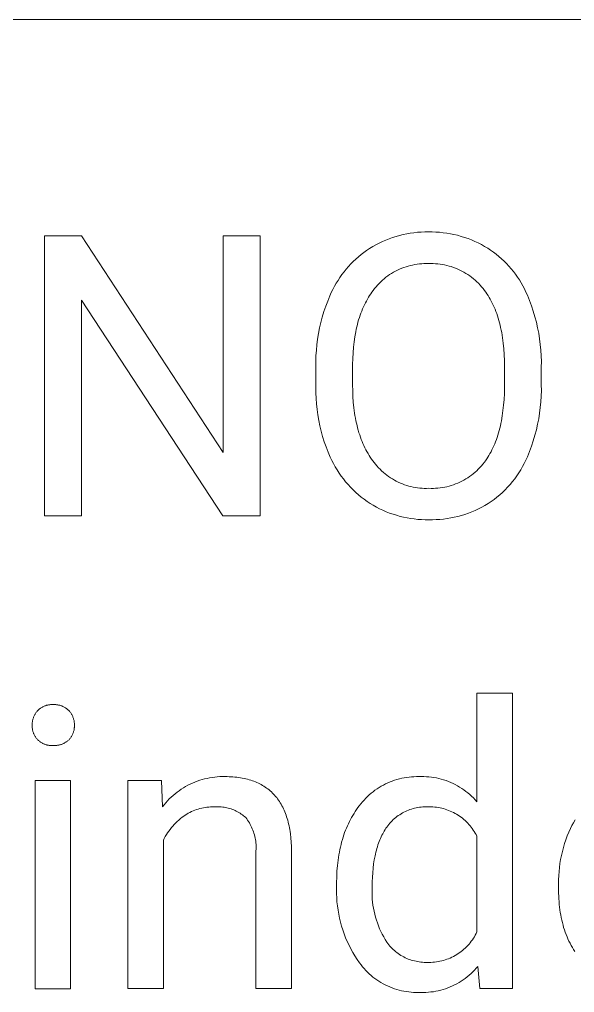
# Model space of a CAD drawing. Header units: millimetres. Extents: x 0 to 4030, y 0 to 2816.
# Drawn here: x 2855.9 to 2931.4, y 317.9 to 450.5 of the extents above; entities that cross this region are included whole.
import ezdxf

# ---------------------------------------------------------------- set-up
doc = ezdxf.new("R2010")
doc.units = ezdxf.units.MM
doc.header["$MEASUREMENT"] = 0
doc.layers.add('Domyślny', color=7, linetype='Continuous', true_color=0x000000)

msp = doc.modelspace()

# ---------------------------------------------------------------- linework, layer by layer
at = {"layer": 'Domyślny', "color": 18, "lineweight": 15, "true_color": 0x000000}
for p, q in [((4026.42, 450.53), (2507.18, 450.53)), ((2859.28, 382.89), (2859.28, 421.06)), ((2859.28, 421.06), (2864.34, 421.06)), ((2864.34, 421.06), (2883.61, 391.52)), ((2883.61, 391.52), (2883.61, 421.06)), ((2883.61, 421.06), (2888.62, 421.06)), ((2888.62, 421.06), (2888.62, 382.89)), ((2905.28, 420.28), (2905.74, 420.48)), ((2905.74, 420.48), (2906.2, 420.66)), ((2906.2, 420.66), (2906.67, 420.83)), ((2906.67, 420.83), (2907.14, 420.98)), ((2907.14, 420.98), (2907.62, 421.11)), ((2907.62, 421.11), (2908.11, 421.23)), ((2908.11, 421.23), (2908.59, 421.33)), ((2908.59, 421.33), (2909.08, 421.41)), ((2909.08, 421.41), (2909.58, 421.48)), ((2909.58, 421.48), (2910.07, 421.53)), ((2910.07, 421.53), (2910.57, 421.56)), ((2910.57, 421.56), (2911.06, 421.58)), ((2911.06, 421.58), (2911.56, 421.58)), ((2911.56, 421.58), (2912.06, 421.58)), ((2912.06, 421.58), (2912.56, 421.56)), ((2912.56, 421.56), (2913.05, 421.53)), ((2913.05, 421.53), (2913.55, 421.48)), ((2913.55, 421.48), (2914.04, 421.41)), ((2914.04, 421.41), (2914.54, 421.33)), ((2914.54, 421.33), (2915.02, 421.23)), ((2915.02, 421.23), (2915.51, 421.12)), ((2915.51, 421.12), (2915.99, 420.98)), ((2915.99, 420.98), (2916.47, 420.84)), ((2916.47, 420.84), (2916.94, 420.67)), ((2916.94, 420.67), (2917.4, 420.49)), ((2917.4, 420.49), (2917.86, 420.3)), ((2902.76, 418.8), (2903.14, 419.07)), ((2903.14, 419.07), (2903.53, 419.34)), ((2903.53, 419.34), (2903.96, 419.6)), ((2903.96, 419.6), (2904.39, 419.84)), ((2904.39, 419.84), (2904.83, 420.07)), ((2904.83, 420.07), (2905.28, 420.28)), ((2917.86, 420.3), (2918.31, 420.09)), ((2918.31, 420.09), (2918.76, 419.86)), ((2918.76, 419.86), (2919.2, 419.62)), ((2919.2, 419.62), (2919.62, 419.37)), ((2919.62, 419.37), (2920.02, 419.1)), ((2920.02, 419.1), (2920.4, 418.83)), ((2901.32, 417.56), (2901.66, 417.89)), ((2901.66, 417.89), (2902.02, 418.2)), ((2902.02, 418.2), (2902.38, 418.5)), ((2902.38, 418.5), (2902.76, 418.8)), ((2920.4, 418.83), (2920.78, 418.54)), ((2920.78, 418.54), (2921.14, 418.24)), ((2921.14, 418.24), (2921.5, 417.93)), ((2921.5, 417.93), (2921.84, 417.61)), ((2900.06, 416.15), (2900.35, 416.52)), ((2900.35, 416.52), (2900.66, 416.87)), ((2900.66, 416.87), (2900.99, 417.22)), ((2900.99, 417.22), (2901.32, 417.56)), ((2907.34, 416.37), (2907.07, 416.23)), ((2907.63, 416.5), (2907.34, 416.37)), ((2907.91, 416.63), (2907.63, 416.5)), ((2908.2, 416.74), (2907.91, 416.63)), ((2908.5, 416.84), (2908.2, 416.74)), ((2908.79, 416.93), (2908.5, 416.84)), ((2909.09, 417.01), (2908.79, 416.93)), ((2909.4, 417.07), (2909.09, 417.01)), ((2909.7, 417.13), (2909.4, 417.07)), ((2910.01, 417.18), (2909.7, 417.13)), ((2910.32, 417.22), (2910.01, 417.18)), ((2910.63, 417.24), (2910.32, 417.22)), ((2910.94, 417.26), (2910.63, 417.24)), ((2911.25, 417.27), (2910.94, 417.26)), ((2911.56, 417.26), (2911.25, 417.27)), ((2911.87, 417.27), (2911.56, 417.26)), ((2912.19, 417.26), (2911.87, 417.27)), ((2912.5, 417.25), (2912.19, 417.26)), ((2912.81, 417.22), (2912.5, 417.25)), ((2913.13, 417.19), (2912.81, 417.22)), ((2913.44, 417.14), (2913.13, 417.19)), ((2913.74, 417.08), (2913.44, 417.14)), ((2914.05, 417.02), (2913.74, 417.08)), ((2914.35, 416.94), (2914.05, 417.02)), ((2914.66, 416.85), (2914.35, 416.94)), ((2914.95, 416.75), (2914.66, 416.85)), ((2915.25, 416.64), (2914.95, 416.75)), ((2915.54, 416.52), (2915.25, 416.64)), ((2915.82, 416.39), (2915.54, 416.52)), ((2916.1, 416.25), (2915.82, 416.39)), ((2921.84, 417.61), (2922.18, 417.27)), ((2922.18, 417.27), (2922.5, 416.93)), ((2922.5, 416.93), (2922.81, 416.57)), ((2922.81, 416.57), (2923.11, 416.2)), ((2899.24, 414.98), (2899.5, 415.38)), ((2899.5, 415.38), (2899.77, 415.77)), ((2899.77, 415.77), (2900.06, 416.15)), ((2905.52, 415.2), (2905.28, 415)), ((2905.76, 415.4), (2905.52, 415.2)), ((2906.01, 415.58), (2905.76, 415.4)), ((2906.27, 415.76), (2906.01, 415.58)), ((2906.53, 415.93), (2906.27, 415.76)), ((2906.79, 416.09), (2906.53, 415.93)), ((2907.07, 416.23), (2906.79, 416.09)), ((2916.38, 416.1), (2916.1, 416.25)), ((2916.65, 415.94), (2916.38, 416.1)), ((2916.91, 415.77), (2916.65, 415.94)), ((2917.17, 415.59), (2916.91, 415.77)), ((2917.43, 415.41), (2917.17, 415.59)), ((2917.67, 415.21), (2917.43, 415.41)), ((2917.91, 415.01), (2917.67, 415.21)), ((2918.14, 414.8), (2917.91, 415.01)), ((2923.11, 416.2), (2923.39, 415.82)), ((2923.39, 415.82), (2923.67, 415.44)), ((2923.67, 415.44), (2923.93, 415.04)), ((2923.93, 415.04), (2924.17, 414.64)), ((2898.33, 413.32), (2898.54, 413.75)), ((2898.54, 413.75), (2898.76, 414.17)), ((2898.76, 414.17), (2898.99, 414.58)), ((2898.99, 414.58), (2899.24, 414.98)), ((2904.22, 413.87), (2904.03, 413.62)), ((2904.42, 414.11), (2904.22, 413.87)), ((2904.62, 414.34), (2904.42, 414.11)), ((2904.83, 414.57), (2904.62, 414.34)), ((2905.05, 414.79), (2904.83, 414.57)), ((2905.28, 415), (2905.05, 414.79)), ((2918.37, 414.58), (2918.14, 414.8)), ((2918.58, 414.35), (2918.37, 414.58)), ((2918.79, 414.11), (2918.58, 414.35)), ((2918.99, 413.87), (2918.79, 414.11)), ((2919.18, 413.62), (2918.99, 413.87)), ((2924.17, 414.64), (2924.41, 414.23)), ((2924.41, 414.23), (2924.62, 413.81)), ((2924.62, 413.81), (2924.83, 413.38)), ((2897.84, 412.17), (2898.14, 412.88)), ((2898.14, 412.88), (2898.33, 413.32)), ((2903.24, 412.43), (2903.1, 412.17)), ((2903.39, 412.68), (2903.24, 412.43)), ((2903.54, 412.92), (2903.39, 412.68)), ((2903.7, 413.16), (2903.54, 412.92)), ((2903.86, 413.39), (2903.7, 413.16)), ((2904.03, 413.62), (2903.86, 413.39)), ((2919.35, 413.39), (2919.18, 413.62)), ((2919.51, 413.16), (2919.35, 413.39)), ((2919.67, 412.92), (2919.51, 413.16)), ((2919.82, 412.67), (2919.67, 412.92)), ((2919.97, 412.42), (2919.82, 412.67)), ((2920.11, 412.16), (2919.97, 412.42)), ((2924.83, 413.38), (2925.02, 412.95)), ((2925.02, 412.95), (2925.31, 412.24)), ((2883.56, 382.89), (2864.34, 412.3)), ((2864.34, 412.3), (2864.34, 382.89)), ((2897.32, 410.73), (2897.57, 411.46)), ((2897.57, 411.46), (2897.84, 412.17)), ((2902.58, 411.09), (2902.47, 410.8)), ((2902.7, 411.37), (2902.58, 411.09)), ((2902.83, 411.64), (2902.7, 411.37)), ((2902.96, 411.91), (2902.83, 411.64)), ((2903.1, 412.17), (2902.96, 411.91)), ((2920.24, 411.89), (2920.11, 412.16)), ((2920.37, 411.62), (2920.24, 411.89)), ((2920.5, 411.34), (2920.37, 411.62)), ((2920.62, 411.05), (2920.5, 411.34)), ((2920.73, 410.76), (2920.62, 411.05)), ((2925.31, 412.24), (2925.58, 411.51)), ((2925.58, 411.51), (2925.82, 410.78)), ((2896.9, 409.25), (2897.1, 409.99)), ((2897.1, 409.99), (2897.32, 410.73)), ((2902.15, 409.92), (2902.05, 409.61)), ((2902.25, 410.22), (2902.15, 409.92)), ((2902.35, 410.51), (2902.25, 410.22)), ((2902.47, 410.8), (2902.35, 410.51)), ((2920.84, 410.46), (2920.73, 410.76)), ((2920.94, 410.16), (2920.84, 410.46)), ((2921.04, 409.85), (2920.94, 410.16)), ((2921.14, 409.53), (2921.04, 409.85)), ((2925.82, 410.78), (2926.04, 410.03)), ((2926.04, 410.03), (2926.24, 409.29)), ((2896.58, 407.75), (2896.73, 408.5)), ((2896.73, 408.5), (2896.9, 409.25)), ((2901.8, 408.66), (2901.72, 408.33)), ((2901.88, 408.98), (2901.8, 408.66)), ((2901.96, 409.3), (2901.88, 408.98)), ((2902.05, 409.61), (2901.96, 409.3)), ((2921.22, 409.21), (2921.14, 409.53)), ((2921.31, 408.88), (2921.22, 409.21)), ((2921.38, 408.55), (2921.31, 408.88)), ((2921.46, 408.2), (2921.38, 408.55)), ((2926.24, 409.29), (2926.41, 408.53)), ((2926.41, 408.53), (2926.56, 407.77)), ((2896.46, 406.99), (2896.58, 407.75)), ((2901.53, 407.31), (2901.43, 406.6)), ((2901.66, 407.99), (2901.53, 407.31)), ((2901.72, 408.33), (2901.66, 407.99)), ((2921.52, 407.86), (2921.46, 408.2)), ((2921.64, 407.14), (2921.52, 407.86)), ((2921.74, 406.41), (2921.64, 407.14)), ((2926.56, 407.77), (2926.68, 407.01)), ((2896.29, 405.46), (2896.36, 406.22)), ((2896.36, 406.22), (2896.46, 406.99)), ((2901.35, 405.87), (2901.29, 405.11)), ((2901.43, 406.6), (2901.35, 405.87)), ((2921.81, 405.64), (2921.74, 406.41)), ((2926.68, 407.01), (2926.78, 406.24)), ((2926.78, 406.24), (2926.85, 405.47)), ((2896.22, 403.92), (2896.24, 404.69)), ((2896.24, 404.69), (2896.29, 405.46)), ((2901.29, 405.11), (2901.25, 404.34)), ((2921.86, 404.86), (2921.81, 405.64)), ((2921.9, 404.04), (2921.86, 404.86)), ((2926.85, 405.47), (2926.89, 404.7)), ((2926.89, 404.7), (2926.92, 403.93)), ((2896.22, 403.15), (2896.22, 403.92)), ((2896.22, 400.4), (2896.22, 403.15)), ((2901.25, 404.34), (2901.23, 403.54)), ((2901.23, 403.54), (2901.23, 400.74)), ((2921.91, 403.21), (2921.9, 404.04)), ((2921.91, 400.38), (2921.91, 403.21)), ((2926.92, 403.93), (2926.91, 403.15)), ((2926.91, 403.15), (2926.91, 400.74)), ((2901.23, 400.74), (2901.24, 399.93)), ((2926.91, 400.74), (2926.92, 399.97)), ((2896.22, 399.65), (2896.22, 400.4)), ((2896.25, 398.9), (2896.22, 399.65)), ((2901.24, 399.93), (2901.27, 399.14)), ((2901.27, 399.14), (2901.32, 398.37)), ((2921.85, 398.77), (2921.89, 399.56)), ((2921.89, 399.56), (2921.91, 400.38)), ((2926.9, 399.19), (2926.85, 398.42)), ((2926.92, 399.97), (2926.9, 399.19)), ((2896.3, 398.15), (2896.25, 398.9)), ((2896.38, 397.4), (2896.3, 398.15)), ((2901.32, 398.37), (2901.4, 397.63)), ((2921.7, 397.25), (2921.79, 398)), ((2921.79, 398), (2921.85, 398.77)), ((2926.85, 398.42), (2926.78, 397.65)), ((2896.48, 396.66), (2896.38, 397.4)), ((2896.61, 395.91), (2896.48, 396.66)), ((2901.4, 397.63), (2901.49, 396.9)), ((2901.49, 396.9), (2901.55, 396.55)), ((2901.55, 396.55), (2901.61, 396.2)), ((2921.48, 395.84), (2921.6, 396.53)), ((2921.6, 396.53), (2921.7, 397.25)), ((2926.68, 396.89), (2926.56, 396.13)), ((2926.78, 397.65), (2926.68, 396.89)), ((2896.76, 395.18), (2896.61, 395.91)), ((2896.94, 394.45), (2896.76, 395.18)), ((2901.61, 396.2), (2901.68, 395.86)), ((2901.68, 395.86), (2901.75, 395.52)), ((2901.75, 395.52), (2901.83, 395.19)), ((2901.83, 395.19), (2901.91, 394.87)), ((2921.26, 394.83), (2921.34, 395.16)), ((2921.34, 395.16), (2921.41, 395.5)), ((2921.41, 395.5), (2921.48, 395.84)), ((2926.41, 395.37), (2926.24, 394.61)), ((2926.56, 396.13), (2926.41, 395.37)), ((2897.14, 393.72), (2896.94, 394.45)), ((2901.91, 394.87), (2902, 394.55)), ((2902, 394.55), (2902.09, 394.23)), ((2902.09, 394.23), (2902.19, 393.92)), ((2902.19, 393.92), (2902.3, 393.62)), ((2920.9, 393.58), (2921, 393.89)), ((2921, 393.89), (2921.09, 394.2)), ((2921.09, 394.2), (2921.18, 394.51)), ((2921.18, 394.51), (2921.26, 394.83)), ((2926.05, 393.87), (2925.83, 393.13)), ((2926.24, 394.61), (2926.05, 393.87)), ((2897.36, 393), (2897.14, 393.72)), ((2897.61, 392.29), (2897.36, 393)), ((2902.3, 393.62), (2902.41, 393.32)), ((2902.41, 393.32), (2902.52, 393.03)), ((2902.52, 393.03), (2902.64, 392.74)), ((2902.64, 392.74), (2902.77, 392.46)), ((2902.77, 392.46), (2902.9, 392.18)), ((2920.45, 392.43), (2920.57, 392.71)), ((2920.57, 392.71), (2920.69, 393)), ((2920.69, 393), (2920.8, 393.29)), ((2920.8, 393.29), (2920.9, 393.58)), ((2925.83, 393.13), (2925.58, 392.39)), ((2897.88, 391.59), (2897.61, 392.29)), ((2898.18, 390.9), (2897.88, 391.59)), ((2902.9, 392.18), (2903.04, 391.91)), ((2903.04, 391.91), (2903.18, 391.65)), ((2903.18, 391.65), (2903.33, 391.39)), ((2903.33, 391.39), (2903.48, 391.14)), ((2919.78, 391.12), (2919.93, 391.37)), ((2919.93, 391.37), (2920.07, 391.63)), ((2920.07, 391.63), (2920.2, 391.89)), ((2920.2, 391.89), (2920.33, 392.16)), ((2920.33, 392.16), (2920.45, 392.43)), ((2925.31, 391.67), (2925.02, 390.95)), ((2925.58, 392.39), (2925.31, 391.67)), ((2898.39, 390.45), (2898.18, 390.9)), ((2898.62, 390.01), (2898.39, 390.45)), ((2898.86, 389.57), (2898.62, 390.01)), ((2903.48, 391.14), (2903.64, 390.89)), ((2903.64, 390.89), (2903.81, 390.64)), ((2903.81, 390.64), (2903.98, 390.4)), ((2903.98, 390.4), (2904.16, 390.16)), ((2904.16, 390.16), (2904.35, 389.92)), ((2904.35, 389.92), (2904.54, 389.69)), ((2918.77, 389.71), (2918.96, 389.95)), ((2918.96, 389.95), (2919.16, 390.19)), ((2919.16, 390.19), (2919.32, 390.41)), ((2919.32, 390.41), (2919.48, 390.65)), ((2919.48, 390.65), (2919.63, 390.88)), ((2919.63, 390.88), (2919.78, 391.12)), ((2924.6, 390.05), (2924.37, 389.62)), ((2924.82, 390.5), (2924.6, 390.05)), ((2925.02, 390.95), (2924.82, 390.5)), ((2899.11, 389.15), (2898.86, 389.57)), ((2899.39, 388.73), (2899.11, 389.15)), ((2899.67, 388.32), (2899.39, 388.73)), ((2904.54, 389.69), (2904.75, 389.46)), ((2904.75, 389.46), (2904.96, 389.24)), ((2904.96, 389.24), (2905.18, 389.03)), ((2905.18, 389.03), (2905.41, 388.82)), ((2905.41, 388.82), (2905.64, 388.63)), ((2905.64, 388.63), (2905.88, 388.44)), ((2917.41, 388.44), (2917.65, 388.63)), ((2917.65, 388.63), (2917.89, 388.83)), ((2917.89, 388.83), (2918.12, 389.04)), ((2918.12, 389.04), (2918.34, 389.25)), ((2918.34, 389.25), (2918.56, 389.48)), ((2918.56, 389.48), (2918.77, 389.71)), ((2923.86, 388.76), (2923.58, 388.35)), ((2924.12, 389.18), (2923.86, 388.76)), ((2924.37, 389.62), (2924.12, 389.18)), ((2899.97, 387.93), (2899.67, 388.32)), ((2900.28, 387.54), (2899.97, 387.93)), ((2900.6, 387.16), (2900.28, 387.54)), ((2900.94, 386.79), (2900.6, 387.16)), ((2905.88, 388.44), (2906.13, 388.26)), ((2906.13, 388.26), (2906.38, 388.09)), ((2906.38, 388.09), (2906.64, 387.93)), ((2906.64, 387.93), (2906.91, 387.77)), ((2906.91, 387.77), (2907.17, 387.63)), ((2907.17, 387.63), (2907.45, 387.49)), ((2907.45, 387.49), (2907.73, 387.37)), ((2907.73, 387.37), (2908.01, 387.25)), ((2908.01, 387.25), (2908.3, 387.14)), ((2914.96, 387.13), (2915.25, 387.24)), ((2915.25, 387.24), (2915.53, 387.35)), ((2915.53, 387.35), (2915.82, 387.48)), ((2915.82, 387.48), (2916.1, 387.62)), ((2916.1, 387.62), (2916.37, 387.76)), ((2916.37, 387.76), (2916.64, 387.92)), ((2916.64, 387.92), (2916.9, 388.08)), ((2916.9, 388.08), (2917.16, 388.26)), ((2917.16, 388.26), (2917.41, 388.44)), ((2922.66, 387.17), (2922.33, 386.8)), ((2922.98, 387.56), (2922.66, 387.17)), ((2923.29, 387.95), (2922.98, 387.56)), ((2923.58, 388.35), (2923.29, 387.95)), ((2901.29, 386.44), (2900.94, 386.79)), ((2901.65, 386.1), (2901.29, 386.44)), ((2902.02, 385.77), (2901.65, 386.1)), ((2908.3, 387.14), (2908.59, 387.05)), ((2908.59, 387.05), (2908.88, 386.96)), ((2908.88, 386.96), (2909.17, 386.89)), ((2909.17, 386.89), (2909.47, 386.82)), ((2909.47, 386.82), (2909.77, 386.76)), ((2909.77, 386.76), (2910.08, 386.72)), ((2910.08, 386.72), (2910.38, 386.68)), ((2910.38, 386.68), (2910.68, 386.66)), ((2910.68, 386.66), (2910.99, 386.64)), ((2910.99, 386.64), (2911.29, 386.64)), ((2911.29, 386.64), (2911.6, 386.65)), ((2911.6, 386.65), (2911.91, 386.64)), ((2911.91, 386.64), (2912.22, 386.64)), ((2912.22, 386.64), (2912.53, 386.65)), ((2912.53, 386.65), (2912.84, 386.67)), ((2912.84, 386.67), (2913.15, 386.71)), ((2913.15, 386.71), (2913.45, 386.75)), ((2913.45, 386.75), (2913.76, 386.8)), ((2913.76, 386.8), (2914.06, 386.87)), ((2914.06, 386.87), (2914.36, 386.95)), ((2914.36, 386.95), (2914.66, 387.03)), ((2914.66, 387.03), (2914.96, 387.13)), ((2921.63, 386.1), (2921.26, 385.77)), ((2921.99, 386.45), (2921.63, 386.1)), ((2922.33, 386.8), (2921.99, 386.45)), ((2902.4, 385.45), (2902.02, 385.77)), ((2902.8, 385.15), (2902.4, 385.45)), ((2903.2, 384.86), (2902.8, 385.15)), ((2903.61, 384.58), (2903.2, 384.86)), ((2904.04, 384.33), (2903.61, 384.58)), ((2919.68, 384.57), (2919.25, 384.31)), ((2920.09, 384.85), (2919.68, 384.57)), ((2920.49, 385.14), (2920.09, 384.85)), ((2920.88, 385.45), (2920.49, 385.14)), ((2921.26, 385.77), (2920.88, 385.45)), ((2904.47, 384.09), (2904.04, 384.33)), ((2904.91, 383.86), (2904.47, 384.09)), ((2905.36, 383.65), (2904.91, 383.86)), ((2905.81, 383.46), (2905.36, 383.65)), ((2906.27, 383.28), (2905.81, 383.46)), ((2906.74, 383.11), (2906.27, 383.28)), ((2916.99, 383.26), (2916.52, 383.1)), ((2917.45, 383.44), (2916.99, 383.26)), ((2917.91, 383.64), (2917.45, 383.44)), ((2918.37, 383.85), (2917.91, 383.64)), ((2918.81, 384.07), (2918.37, 383.85)), ((2919.25, 384.31), (2918.81, 384.07)), ((2864.34, 382.89), (2859.28, 382.89)), ((2888.62, 382.89), (2883.56, 382.89)), ((2907.21, 382.97), (2906.74, 383.11)), ((2907.69, 382.83), (2907.21, 382.97)), ((2908.17, 382.72), (2907.69, 382.83)), ((2908.65, 382.62), (2908.17, 382.72)), ((2909.14, 382.53), (2908.65, 382.62)), ((2909.63, 382.47), (2909.14, 382.53)), ((2910.12, 382.42), (2909.63, 382.47)), ((2910.61, 382.38), (2910.12, 382.42)), ((2911.11, 382.37), (2910.61, 382.38)), ((2911.6, 382.37), (2911.11, 382.37)), ((2912.1, 382.36), (2911.6, 382.37)), ((2912.6, 382.38), (2912.1, 382.36)), ((2913.1, 382.41), (2912.6, 382.38)), ((2913.59, 382.46), (2913.1, 382.41)), ((2914.09, 382.52), (2913.59, 382.46)), ((2914.58, 382.61), (2914.09, 382.52)), ((2915.07, 382.7), (2914.58, 382.61)), ((2915.56, 382.82), (2915.07, 382.7)), ((2916.04, 382.95), (2915.56, 382.82)), ((2916.52, 383.1), (2916.04, 382.95)), ((2918.14, 343.95), (2918.14, 358.74)), ((2918.14, 358.74), (2922.98, 358.74)), ((2922.98, 358.74), (2922.98, 318.48)), ((2858.68, 356.65), (2858.76, 356.7)), ((2858.76, 356.7), (2858.83, 356.75)), ((2858.83, 356.75), (2858.91, 356.8)), ((2858.91, 356.8), (2858.99, 356.85)), ((2858.99, 356.85), (2859.07, 356.89)), ((2859.07, 356.89), (2859.15, 356.93)), ((2859.15, 356.93), (2859.23, 356.96)), ((2859.23, 356.96), (2859.31, 357)), ((2859.31, 357), (2859.4, 357.03)), ((2859.4, 357.03), (2859.49, 357.06)), ((2859.49, 357.06), (2859.57, 357.08)), ((2859.57, 357.08), (2859.66, 357.11)), ((2859.66, 357.11), (2859.75, 357.12)), ((2859.75, 357.12), (2859.84, 357.14)), ((2859.84, 357.14), (2859.93, 357.15)), ((2859.93, 357.15), (2860.02, 357.16)), ((2860.02, 357.16), (2860.11, 357.17)), ((2860.11, 357.17), (2860.2, 357.17)), ((2860.2, 357.17), (2860.29, 357.17)), ((2860.29, 357.17), (2860.38, 357.17)), ((2860.38, 357.17), (2860.47, 357.17)), ((2860.47, 357.17), (2860.56, 357.17)), ((2860.56, 357.17), (2860.65, 357.17)), ((2860.65, 357.17), (2860.74, 357.17)), ((2860.74, 357.17), (2860.83, 357.17)), ((2860.83, 357.17), (2860.92, 357.16)), ((2860.92, 357.16), (2861.01, 357.15)), ((2861.01, 357.15), (2861.11, 357.14)), ((2861.11, 357.14), (2861.19, 357.12)), ((2861.19, 357.12), (2861.28, 357.1)), ((2861.28, 357.1), (2861.37, 357.08)), ((2861.37, 357.08), (2861.46, 357.05)), ((2861.46, 357.05), (2861.55, 357.03)), ((2861.55, 357.03), (2861.63, 357)), ((2861.63, 357), (2861.72, 356.96)), ((2861.72, 356.96), (2861.8, 356.92)), ((2861.8, 356.92), (2861.88, 356.88)), ((2861.88, 356.88), (2861.96, 356.84)), ((2861.96, 356.84), (2862.04, 356.8)), ((2862.04, 356.8), (2862.12, 356.75)), ((2862.12, 356.75), (2862.2, 356.7)), ((2862.2, 356.7), (2862.27, 356.65)), ((2857.74, 355.29), (2857.77, 355.38)), ((2857.77, 355.38), (2857.8, 355.47)), ((2857.8, 355.47), (2857.84, 355.56)), ((2857.84, 355.56), (2857.88, 355.64)), ((2857.88, 355.64), (2857.92, 355.73)), ((2857.92, 355.73), (2857.96, 355.81)), ((2857.96, 355.81), (2858.01, 355.89)), ((2858.01, 355.89), (2858.06, 355.97)), ((2858.06, 355.97), (2858.11, 356.05)), ((2858.11, 356.05), (2858.17, 356.13)), ((2858.17, 356.13), (2858.23, 356.2)), ((2858.23, 356.2), (2858.29, 356.28)), ((2858.29, 356.28), (2858.35, 356.35)), ((2858.35, 356.35), (2858.41, 356.41)), ((2858.41, 356.41), (2858.48, 356.47)), ((2858.48, 356.47), (2858.54, 356.54)), ((2858.54, 356.54), (2858.61, 356.59)), ((2858.61, 356.59), (2858.68, 356.65)), ((2862.27, 356.65), (2862.34, 356.59)), ((2862.34, 356.59), (2862.42, 356.53)), ((2862.42, 356.53), (2862.48, 356.47)), ((2862.48, 356.47), (2862.55, 356.41)), ((2862.55, 356.41), (2862.62, 356.35)), ((2862.62, 356.35), (2862.68, 356.28)), ((2862.68, 356.28), (2862.74, 356.2)), ((2862.74, 356.2), (2862.8, 356.13)), ((2862.8, 356.13), (2862.85, 356.05)), ((2862.85, 356.05), (2862.9, 355.97)), ((2862.9, 355.97), (2862.95, 355.89)), ((2862.95, 355.89), (2863, 355.81)), ((2863, 355.81), (2863.04, 355.73)), ((2863.04, 355.73), (2863.09, 355.64)), ((2863.09, 355.64), (2863.13, 355.56)), ((2863.13, 355.56), (2863.16, 355.47)), ((2863.16, 355.47), (2863.19, 355.38)), ((2863.19, 355.38), (2863.22, 355.29)), ((2857.61, 354.55), (2857.62, 354.64)), ((2857.61, 354.46), (2857.61, 354.55)), ((2857.61, 354.36), (2857.61, 354.46)), ((2857.61, 354.27), (2857.61, 354.36)), ((2857.61, 354.17), (2857.61, 354.27)), ((2857.61, 354.08), (2857.61, 354.17)), ((2857.62, 353.99), (2857.61, 354.08)), ((2857.62, 354.74), (2857.64, 354.83)), ((2857.62, 354.64), (2857.62, 354.74)), ((2857.64, 354.83), (2857.65, 354.93)), ((2857.65, 354.93), (2857.67, 355.02)), ((2857.67, 355.02), (2857.69, 355.11)), ((2857.69, 355.11), (2857.71, 355.2)), ((2857.71, 355.2), (2857.74, 355.29)), ((2863.22, 355.29), (2863.25, 355.2)), ((2863.25, 355.2), (2863.27, 355.11)), ((2863.27, 355.11), (2863.3, 355.02)), ((2863.3, 355.02), (2863.31, 354.93)), ((2863.31, 354.93), (2863.33, 354.83)), ((2863.33, 354.83), (2863.34, 354.74)), ((2863.34, 354.74), (2863.35, 354.64)), ((2863.35, 354.08), (2863.34, 353.99)), ((2863.35, 354.64), (2863.35, 354.55)), ((2863.35, 354.55), (2863.35, 354.46)), ((2863.35, 354.46), (2863.35, 354.36)), ((2863.35, 354.36), (2863.36, 354.27)), ((2863.36, 354.27), (2863.35, 354.17)), ((2863.35, 354.17), (2863.35, 354.08)), ((2857.63, 353.89), (2857.62, 353.99)), ((2857.65, 353.8), (2857.63, 353.89)), ((2857.67, 353.71), (2857.65, 353.8)), ((2857.69, 353.62), (2857.67, 353.71)), ((2857.71, 353.53), (2857.69, 353.62)), ((2857.74, 353.44), (2857.71, 353.53)), ((2857.77, 353.35), (2857.74, 353.44)), ((2857.8, 353.26), (2857.77, 353.35)), ((2857.84, 353.18), (2857.8, 353.26)), ((2857.87, 353.09), (2857.84, 353.18)), ((2857.92, 353.01), (2857.87, 353.09)), ((2857.96, 352.93), (2857.92, 353.01)), ((2858.01, 352.85), (2857.96, 352.93)), ((2858.06, 352.77), (2858.01, 352.85)), ((2858.11, 352.69), (2858.06, 352.77)), ((2858.17, 352.62), (2858.11, 352.69)), ((2862.85, 352.69), (2862.8, 352.62)), ((2862.91, 352.77), (2862.85, 352.69)), ((2862.96, 352.85), (2862.91, 352.77)), ((2863, 352.93), (2862.96, 352.85)), ((2863.05, 353.01), (2863, 352.93)), ((2863.09, 353.09), (2863.05, 353.01)), ((2863.13, 353.18), (2863.09, 353.09)), ((2863.16, 353.26), (2863.13, 353.18)), ((2863.2, 353.35), (2863.16, 353.26)), ((2863.23, 353.44), (2863.2, 353.35)), ((2863.25, 353.53), (2863.23, 353.44)), ((2863.28, 353.62), (2863.25, 353.53)), ((2863.3, 353.71), (2863.28, 353.62)), ((2863.32, 353.8), (2863.3, 353.71)), ((2863.33, 353.89), (2863.32, 353.8)), ((2863.34, 353.99), (2863.33, 353.89)), ((2858.22, 352.54), (2858.17, 352.62)), ((2858.28, 352.47), (2858.22, 352.54)), ((2858.35, 352.4), (2858.28, 352.47)), ((2858.41, 352.34), (2858.35, 352.4)), ((2858.48, 352.28), (2858.41, 352.34)), ((2858.55, 352.22), (2858.48, 352.28)), ((2858.62, 352.16), (2858.55, 352.22)), ((2858.69, 352.11), (2858.62, 352.16)), ((2858.76, 352.06), (2858.69, 352.11)), ((2858.84, 352.01), (2858.76, 352.06)), ((2858.91, 351.96), (2858.84, 352.01)), ((2858.99, 351.92), (2858.91, 351.96)), ((2859.07, 351.88), (2858.99, 351.92)), ((2859.15, 351.84), (2859.07, 351.88)), ((2859.24, 351.8), (2859.15, 351.84)), ((2859.32, 351.77), (2859.24, 351.8)), ((2859.4, 351.74), (2859.32, 351.77)), ((2859.49, 351.71), (2859.4, 351.74)), ((2859.58, 351.69), (2859.49, 351.71)), ((2859.66, 351.67), (2859.58, 351.69)), ((2859.75, 351.65), (2859.66, 351.67)), ((2859.84, 351.63), (2859.75, 351.65)), ((2859.93, 351.62), (2859.84, 351.63)), ((2860.02, 351.61), (2859.93, 351.62)), ((2860.11, 351.6), (2860.02, 351.61)), ((2860.2, 351.6), (2860.11, 351.6)), ((2860.29, 351.6), (2860.2, 351.6)), ((2860.38, 351.6), (2860.29, 351.6)), ((2860.47, 351.61), (2860.38, 351.6)), ((2860.56, 351.6), (2860.47, 351.61)), ((2860.66, 351.6), (2860.56, 351.6)), ((2860.75, 351.6), (2860.66, 351.6)), ((2860.85, 351.61), (2860.75, 351.6)), ((2860.94, 351.61), (2860.85, 351.61)), ((2861.03, 351.63), (2860.94, 351.61)), ((2861.13, 351.64), (2861.03, 351.63)), ((2861.22, 351.66), (2861.13, 351.64)), ((2861.31, 351.68), (2861.22, 351.66)), ((2861.4, 351.7), (2861.31, 351.68)), ((2861.49, 351.73), (2861.4, 351.7)), ((2861.58, 351.76), (2861.49, 351.73)), ((2861.67, 351.79), (2861.58, 351.76)), ((2861.76, 351.82), (2861.67, 351.79)), ((2861.85, 351.86), (2861.76, 351.82)), ((2861.93, 351.9), (2861.85, 351.86)), ((2862.01, 351.95), (2861.93, 351.9)), ((2862.1, 352), (2862.01, 351.95)), ((2862.18, 352.05), (2862.1, 352)), ((2862.25, 352.1), (2862.18, 352.05)), ((2862.33, 352.15), (2862.25, 352.1)), ((2862.4, 352.21), (2862.33, 352.15)), ((2862.48, 352.27), (2862.4, 352.21)), ((2862.55, 352.34), (2862.48, 352.27)), ((2862.62, 352.4), (2862.55, 352.34)), ((2862.68, 352.47), (2862.62, 352.4)), ((2862.74, 352.54), (2862.68, 352.47)), ((2862.8, 352.62), (2862.74, 352.54)), ((2858, 318.47), (2858, 346.83)), ((2858, 346.83), (2862.84, 346.83)), ((2862.84, 346.83), (2862.84, 318.47)), ((2870.61, 318.48), (2870.61, 346.84)), ((2870.61, 346.84), (2875.2, 346.84)), ((2875.2, 346.84), (2875.36, 343.27)), ((2878.49, 346.02), (2878.8, 346.18)), ((2878.8, 346.18), (2879.11, 346.34)), ((2879.11, 346.34), (2879.43, 346.49)), ((2879.43, 346.49), (2879.75, 346.62)), ((2879.75, 346.62), (2880.08, 346.75)), ((2880.08, 346.75), (2880.41, 346.86)), ((2880.41, 346.86), (2880.74, 346.96)), ((2880.74, 346.96), (2881.08, 347.05)), ((2881.08, 347.05), (2881.42, 347.13)), ((2881.42, 347.13), (2881.76, 347.2)), ((2881.76, 347.2), (2882.11, 347.26)), ((2882.11, 347.26), (2882.46, 347.3)), ((2882.46, 347.3), (2882.8, 347.34)), ((2882.8, 347.34), (2883.15, 347.36)), ((2883.15, 347.36), (2883.5, 347.37)), ((2883.5, 347.37), (2883.85, 347.36)), ((2883.85, 347.36), (2884.13, 347.36)), ((2884.13, 347.36), (2884.41, 347.35)), ((2884.41, 347.35), (2884.68, 347.34)), ((2884.68, 347.34), (2884.94, 347.32)), ((2884.94, 347.32), (2885.2, 347.3)), ((2885.2, 347.3), (2885.46, 347.27)), ((2885.46, 347.27), (2885.71, 347.24)), ((2885.71, 347.24), (2885.96, 347.2)), ((2885.96, 347.2), (2886.21, 347.16)), ((2886.21, 347.16), (2886.45, 347.11)), ((2886.45, 347.11), (2886.68, 347.06)), ((2886.68, 347.06), (2886.91, 347.01)), ((2886.91, 347.01), (2887.14, 346.94)), ((2887.14, 346.94), (2887.36, 346.88)), ((2887.36, 346.88), (2887.58, 346.8)), ((2887.58, 346.8), (2887.79, 346.73)), ((2887.79, 346.73), (2888, 346.65)), ((2888, 346.65), (2888.2, 346.56)), ((2888.2, 346.56), (2888.4, 346.47)), ((2888.4, 346.47), (2888.6, 346.37)), ((2888.6, 346.37), (2888.79, 346.27)), ((2888.79, 346.27), (2888.98, 346.16)), ((2888.98, 346.16), (2889.16, 346.05)), ((2905.12, 346.05), (2905.41, 346.21)), ((2905.41, 346.21), (2905.71, 346.37)), ((2905.71, 346.37), (2906.01, 346.51)), ((2906.01, 346.51), (2906.32, 346.64)), ((2906.32, 346.64), (2906.63, 346.76)), ((2906.63, 346.76), (2906.95, 346.87)), ((2906.95, 346.87), (2907.27, 346.97)), ((2907.27, 346.97), (2907.59, 347.06)), ((2907.59, 347.06), (2907.92, 347.14)), ((2907.92, 347.14), (2908.25, 347.2)), ((2908.25, 347.2), (2908.58, 347.26)), ((2908.58, 347.26), (2908.91, 347.3)), ((2908.91, 347.3), (2909.24, 347.33)), ((2909.24, 347.33), (2909.58, 347.35)), ((2909.58, 347.35), (2909.91, 347.36)), ((2909.91, 347.36), (2910.25, 347.36)), ((2910.25, 347.36), (2910.59, 347.37)), ((2910.59, 347.37), (2910.93, 347.37)), ((2910.93, 347.37), (2911.27, 347.35)), ((2911.27, 347.35), (2911.61, 347.33)), ((2911.61, 347.33), (2911.95, 347.29)), ((2911.95, 347.29), (2912.29, 347.24)), ((2912.29, 347.24), (2912.63, 347.18)), ((2912.63, 347.18), (2912.96, 347.11)), ((2912.96, 347.11), (2913.3, 347.02)), ((2913.3, 347.02), (2913.62, 346.92)), ((2913.62, 346.92), (2913.95, 346.82)), ((2913.95, 346.82), (2914.27, 346.7)), ((2914.27, 346.7), (2914.59, 346.57)), ((2914.59, 346.57), (2914.9, 346.43)), ((2914.9, 346.43), (2915.2, 346.27)), ((2915.2, 346.27), (2915.51, 346.11)), ((2915.51, 346.11), (2915.8, 345.94)), ((2876.52, 344.57), (2876.78, 344.8)), ((2876.78, 344.8), (2877.05, 345.03)), ((2877.05, 345.03), (2877.33, 345.25)), ((2877.33, 345.25), (2877.61, 345.45)), ((2877.61, 345.45), (2877.89, 345.65)), ((2877.89, 345.65), (2878.19, 345.84)), ((2878.19, 345.84), (2878.49, 346.02)), ((2889.16, 346.05), (2889.34, 345.94)), ((2889.34, 345.94), (2889.51, 345.81)), ((2889.51, 345.81), (2889.68, 345.69)), ((2889.68, 345.69), (2889.85, 345.56)), ((2889.85, 345.56), (2890.01, 345.42)), ((2890.01, 345.42), (2890.17, 345.28)), ((2890.17, 345.28), (2890.32, 345.13)), ((2890.32, 345.13), (2890.47, 344.98)), ((2890.47, 344.98), (2890.61, 344.83)), ((2890.61, 344.83), (2890.75, 344.66)), ((2903.25, 344.64), (2903.49, 344.87)), ((2903.49, 344.87), (2903.75, 345.09)), ((2903.75, 345.09), (2904.01, 345.3)), ((2904.01, 345.3), (2904.27, 345.5)), ((2904.27, 345.5), (2904.55, 345.69)), ((2904.55, 345.69), (2904.83, 345.88)), ((2904.83, 345.88), (2905.12, 346.05)), ((2915.8, 345.94), (2916.09, 345.76)), ((2916.09, 345.76), (2916.37, 345.56)), ((2916.37, 345.56), (2916.65, 345.36)), ((2916.65, 345.36), (2916.92, 345.15)), ((2916.92, 345.15), (2917.18, 344.93)), ((2917.18, 344.93), (2917.43, 344.69)), ((2875.36, 343.27), (2875.57, 343.54)), ((2875.57, 343.54), (2875.8, 343.81)), ((2875.8, 343.81), (2876.03, 344.07)), ((2876.03, 344.07), (2876.27, 344.32)), ((2876.27, 344.32), (2876.52, 344.57)), ((2890.75, 344.66), (2890.89, 344.5)), ((2890.89, 344.5), (2891.02, 344.33)), ((2891.02, 344.33), (2891.14, 344.15)), ((2891.14, 344.15), (2891.26, 343.97)), ((2891.26, 343.97), (2891.38, 343.79)), ((2891.38, 343.79), (2891.49, 343.59)), ((2891.49, 343.59), (2891.6, 343.4)), ((2902.14, 343.39), (2902.34, 343.65)), ((2902.34, 343.65), (2902.56, 343.91)), ((2902.56, 343.91), (2902.78, 344.17)), ((2902.78, 344.17), (2903.01, 344.41)), ((2903.01, 344.41), (2903.25, 344.64)), ((2917.43, 344.69), (2917.67, 344.46)), ((2917.67, 344.46), (2917.91, 344.21)), ((2917.91, 344.21), (2918.14, 343.95)), ((2878.45, 342.13), (2878.24, 341.99)), ((2878.65, 342.26), (2878.45, 342.13)), ((2878.86, 342.38), (2878.65, 342.26)), ((2879.08, 342.49), (2878.86, 342.38)), ((2879.3, 342.6), (2879.08, 342.49)), ((2879.52, 342.7), (2879.3, 342.6)), ((2879.75, 342.79), (2879.52, 342.7)), ((2879.98, 342.87), (2879.75, 342.79)), ((2880.21, 342.94), (2879.98, 342.87)), ((2880.45, 343.01), (2880.21, 342.94)), ((2880.68, 343.07), (2880.45, 343.01)), ((2880.92, 343.12), (2880.68, 343.07)), ((2881.16, 343.16), (2880.92, 343.12)), ((2881.4, 343.19), (2881.16, 343.16)), ((2881.65, 343.22), (2881.4, 343.19)), ((2881.89, 343.23), (2881.65, 343.22)), ((2882.13, 343.24), (2881.89, 343.23)), ((2882.38, 343.24), (2882.13, 343.24)), ((2882.57, 343.25), (2882.38, 343.24)), ((2882.76, 343.26), (2882.57, 343.25)), ((2882.96, 343.26), (2882.76, 343.26)), ((2883.15, 343.25), (2882.96, 343.26)), ((2883.35, 343.24), (2883.15, 343.25)), ((2883.54, 343.22), (2883.35, 343.24)), ((2883.73, 343.19), (2883.54, 343.22)), ((2883.92, 343.16), (2883.73, 343.19)), ((2884.12, 343.12), (2883.92, 343.16)), ((2884.3, 343.07), (2884.12, 343.12)), ((2884.49, 343.02), (2884.3, 343.07)), ((2884.68, 342.96), (2884.49, 343.02)), ((2884.86, 342.89), (2884.68, 342.96)), ((2885.04, 342.82), (2884.86, 342.89)), ((2885.22, 342.74), (2885.04, 342.82)), ((2885.39, 342.66), (2885.22, 342.74)), ((2885.57, 342.57), (2885.39, 342.66)), ((2885.73, 342.47), (2885.57, 342.57)), ((2885.9, 342.37), (2885.73, 342.47)), ((2886.06, 342.26), (2885.9, 342.37)), ((2886.22, 342.15), (2886.06, 342.26)), ((2886.37, 342.03), (2886.22, 342.15)), ((2891.6, 343.4), (2891.71, 343.2)), ((2891.71, 343.2), (2891.81, 342.99)), ((2891.81, 342.99), (2891.9, 342.78)), ((2891.9, 342.78), (2891.99, 342.57)), ((2891.99, 342.57), (2892.08, 342.35)), ((2892.08, 342.35), (2892.16, 342.12)), ((2892.16, 342.12), (2892.24, 341.89)), ((2901.09, 341.81), (2901.25, 342.09)), ((2901.25, 342.09), (2901.42, 342.36)), ((2901.42, 342.36), (2901.59, 342.62)), ((2901.59, 342.62), (2901.77, 342.88)), ((2901.77, 342.88), (2901.95, 343.14)), ((2901.95, 343.14), (2902.14, 343.39)), ((2907.64, 342.18), (2907.45, 342.06)), ((2907.83, 342.3), (2907.64, 342.18)), ((2908.02, 342.42), (2907.83, 342.3)), ((2908.21, 342.52), (2908.02, 342.42)), ((2908.41, 342.62), (2908.21, 342.52)), ((2908.62, 342.71), (2908.41, 342.62)), ((2908.82, 342.8), (2908.62, 342.71)), ((2909.03, 342.87), (2908.82, 342.8)), ((2909.24, 342.95), (2909.03, 342.87)), ((2909.46, 343.01), (2909.24, 342.95)), ((2909.67, 343.06), (2909.46, 343.01)), ((2909.89, 343.11), (2909.67, 343.06)), ((2910.11, 343.15), (2909.89, 343.11)), ((2910.33, 343.19), (2910.11, 343.15)), ((2910.55, 343.21), (2910.33, 343.19)), ((2910.77, 343.23), (2910.55, 343.21)), ((2911, 343.24), (2910.77, 343.23)), ((2911.22, 343.25), (2911, 343.24)), ((2911.44, 343.24), (2911.22, 343.25)), ((2911.68, 343.25), (2911.44, 343.24)), ((2911.93, 343.24), (2911.68, 343.25)), ((2912.17, 343.23), (2911.93, 343.24)), ((2912.41, 343.21), (2912.17, 343.23)), ((2912.65, 343.19), (2912.41, 343.21)), ((2912.89, 343.15), (2912.65, 343.19)), ((2913.13, 343.11), (2912.89, 343.15)), ((2913.37, 343.06), (2913.13, 343.11)), ((2913.6, 343), (2913.37, 343.06)), ((2913.84, 342.93), (2913.6, 343)), ((2914.07, 342.85), (2913.84, 342.93)), ((2914.3, 342.77), (2914.07, 342.85)), ((2914.52, 342.68), (2914.3, 342.77)), ((2914.74, 342.58), (2914.52, 342.68)), ((2914.96, 342.47), (2914.74, 342.58)), ((2915.17, 342.36), (2914.96, 342.47)), ((2915.39, 342.24), (2915.17, 342.36)), ((2915.59, 342.11), (2915.39, 342.24)), ((2915.79, 341.98), (2915.59, 342.11)), ((2876.93, 340.85), (2876.74, 340.63)), ((2877.14, 341.06), (2876.93, 340.85)), ((2877.34, 341.26), (2877.14, 341.06)), ((2877.56, 341.45), (2877.34, 341.26)), ((2877.78, 341.64), (2877.56, 341.45)), ((2878.01, 341.82), (2877.78, 341.64)), ((2878.24, 341.99), (2878.01, 341.82)), ((2886.52, 341.91), (2886.37, 342.03)), ((2886.67, 341.78), (2886.52, 341.91)), ((2886.81, 341.6), (2886.67, 341.78)), ((2886.94, 341.43), (2886.81, 341.6)), ((2887.06, 341.24), (2886.94, 341.43)), ((2887.17, 341.05), (2887.06, 341.24)), ((2887.28, 340.86), (2887.17, 341.05)), ((2887.39, 340.67), (2887.28, 340.86)), ((2892.24, 341.89), (2892.32, 341.66)), ((2892.32, 341.66), (2892.39, 341.41)), ((2892.39, 341.41), (2892.45, 341.17)), ((2892.45, 341.17), (2892.51, 340.92)), ((2892.51, 340.92), (2892.57, 340.66)), ((2900.51, 340.66), (2900.65, 340.95)), ((2900.65, 340.95), (2900.79, 341.24)), ((2900.79, 341.24), (2900.94, 341.53)), ((2900.94, 341.53), (2901.09, 341.81)), ((2906.15, 340.84), (2906.02, 340.67)), ((2906.3, 341.02), (2906.15, 340.84)), ((2906.45, 341.18), (2906.3, 341.02)), ((2906.6, 341.34), (2906.45, 341.18)), ((2906.76, 341.5), (2906.6, 341.34)), ((2906.93, 341.65), (2906.76, 341.5)), ((2907.1, 341.79), (2906.93, 341.65)), ((2907.27, 341.93), (2907.1, 341.79)), ((2907.45, 342.06), (2907.27, 341.93)), ((2915.99, 341.83), (2915.79, 341.98)), ((2916.18, 341.69), (2915.99, 341.83)), ((2916.37, 341.53), (2916.18, 341.69)), ((2916.55, 341.37), (2916.37, 341.53)), ((2916.73, 341.2), (2916.55, 341.37)), ((2916.9, 341.03), (2916.73, 341.2)), ((2917.06, 340.85), (2916.9, 341.03)), ((2917.22, 340.67), (2917.06, 340.85)), ((2931.08, 340.7), (2931.29, 341.08)), ((2931.29, 341.08), (2931.51, 341.46)), ((2875.88, 339.46), (2875.73, 339.21)), ((2876.04, 339.7), (2875.88, 339.46)), ((2876.2, 339.94), (2876.04, 339.7)), ((2876.37, 340.18), (2876.2, 339.94)), ((2876.55, 340.41), (2876.37, 340.18)), ((2876.74, 340.63), (2876.55, 340.41)), ((2887.48, 340.47), (2887.39, 340.67)), ((2887.57, 340.27), (2887.48, 340.47)), ((2887.66, 340.06), (2887.57, 340.27)), ((2887.73, 339.85), (2887.66, 340.06)), ((2887.8, 339.64), (2887.73, 339.85)), ((2887.86, 339.43), (2887.8, 339.64)), ((2887.92, 339.22), (2887.86, 339.43)), ((2892.57, 340.66), (2892.62, 340.4)), ((2892.62, 340.4), (2892.67, 340.14)), ((2892.67, 340.14), (2892.71, 339.87)), ((2892.71, 339.87), (2892.75, 339.59)), ((2892.75, 339.59), (2892.82, 339.03)), ((2899.93, 339.11), (2900.03, 339.43)), ((2900.03, 339.43), (2900.14, 339.74)), ((2900.14, 339.74), (2900.26, 340.05)), ((2900.26, 340.05), (2900.39, 340.36)), ((2900.39, 340.36), (2900.51, 340.66)), ((2905.32, 339.57), (2905.21, 339.37)), ((2905.42, 339.76), (2905.32, 339.57)), ((2905.53, 339.95), (2905.42, 339.76)), ((2905.65, 340.14), (2905.53, 339.95)), ((2905.76, 340.32), (2905.65, 340.14)), ((2905.88, 340.49), (2905.76, 340.32)), ((2906.02, 340.67), (2905.88, 340.49)), ((2917.37, 340.48), (2917.22, 340.67)), ((2917.52, 340.28), (2917.37, 340.48)), ((2917.65, 340.08), (2917.52, 340.28)), ((2917.79, 339.88), (2917.65, 340.08)), ((2917.91, 339.67), (2917.79, 339.88)), ((2918.03, 339.46), (2917.91, 339.67)), ((2918.14, 339.24), (2918.03, 339.46)), ((2930.45, 339.28), (2930.66, 339.8)), ((2930.66, 339.8), (2930.89, 340.31)), ((2930.89, 340.31), (2931.08, 340.7)), ((2875.59, 338.95), (2875.46, 338.69)), ((2875.46, 338.69), (2875.46, 318.48)), ((2875.73, 339.21), (2875.59, 338.95)), ((2887.96, 339), (2887.92, 339.22)), ((2888, 338.78), (2887.96, 339)), ((2888.03, 338.57), (2888, 338.78)), ((2888.06, 338.35), (2888.03, 338.57)), ((2888.08, 338.13), (2888.06, 338.35)), ((2888.08, 337.91), (2888.08, 338.13)), ((2892.82, 339.03), (2892.87, 338.44)), ((2892.87, 338.44), (2892.9, 337.84)), ((2899.56, 337.77), (2899.65, 338.11)), ((2899.65, 338.11), (2899.73, 338.45)), ((2899.73, 338.45), (2899.83, 338.78)), ((2899.83, 338.78), (2899.93, 339.11)), ((2904.76, 338.29), (2904.68, 338.06)), ((2904.84, 338.52), (2904.76, 338.29)), ((2904.93, 338.74), (2904.84, 338.52)), ((2905.02, 338.95), (2904.93, 338.74)), ((2905.11, 339.16), (2905.02, 338.95)), ((2905.21, 339.37), (2905.11, 339.16)), ((2918.14, 326.21), (2918.14, 339.24)), ((2929.92, 337.71), (2930.08, 338.24)), ((2930.08, 338.24), (2930.26, 338.76)), ((2930.26, 338.76), (2930.45, 339.28)), ((2888.07, 337.24), (2888.08, 337.46)), ((2888.07, 318.48), (2888.07, 337.24)), ((2888.09, 337.68), (2888.08, 337.91)), ((2888.08, 337.46), (2888.09, 337.68)), ((2892.9, 337.84), (2892.91, 337.22)), ((2892.91, 337.22), (2892.91, 318.48)), ((2899.36, 336.72), (2899.42, 337.08)), ((2899.42, 337.08), (2899.49, 337.43)), ((2899.49, 337.43), (2899.56, 337.77)), ((2904.34, 336.82), (2904.28, 336.56)), ((2904.4, 337.08), (2904.34, 336.82)), ((2904.46, 337.33), (2904.4, 337.08)), ((2904.53, 337.58), (2904.46, 337.33)), ((2904.6, 337.82), (2904.53, 337.58)), ((2904.68, 338.06), (2904.6, 337.82)), ((2929.65, 336.63), (2929.78, 337.17)), ((2929.78, 337.17), (2929.92, 337.71)), ((2899.16, 335.25), (2899.2, 335.63)), ((2899.2, 335.63), (2899.25, 336)), ((2899.25, 336), (2899.3, 336.36)), ((2899.3, 336.36), (2899.36, 336.72)), ((2904.09, 335.46), (2904.02, 334.88)), ((2904.18, 336.02), (2904.09, 335.46)), ((2904.28, 336.56), (2904.18, 336.02)), ((2929.38, 334.98), (2929.45, 335.53)), ((2929.45, 335.53), (2929.54, 336.08)), ((2929.54, 336.08), (2929.65, 336.63)), ((2899.07, 333.7), (2899.1, 334.48)), ((2899.1, 334.48), (2899.16, 335.25)), ((2903.97, 334.27), (2903.93, 333.65)), ((2904.02, 334.88), (2903.97, 334.27)), ((2929.29, 333.87), (2929.33, 334.43)), ((2929.33, 334.43), (2929.38, 334.98)), ((2899.05, 332.89), (2899.07, 333.7)), ((2899.05, 332.53), (2899.05, 332.89)), ((2903.91, 333.01), (2903.9, 332.34)), ((2903.93, 333.65), (2903.91, 333.01)), ((2929.27, 333.32), (2929.29, 333.87)), ((2929.27, 332.76), (2929.27, 333.32)), ((2899.04, 331.97), (2899.05, 332.53)), ((2899.04, 331.41), (2899.04, 331.97)), ((2903.9, 332.34), (2903.88, 331.93)), ((2903.88, 331.93), (2903.88, 331.51)), ((2903.88, 331.51), (2903.89, 331.09)), ((2929.27, 331.88), (2929.27, 332.76)), ((2929.27, 331.48), (2929.27, 331.88)), ((2929.28, 331.09), (2929.27, 331.48)), ((2899.06, 330.85), (2899.04, 331.41)), ((2899.1, 330.3), (2899.06, 330.85)), ((2899.16, 329.74), (2899.1, 330.3)), ((2903.89, 331.09), (2903.91, 330.68)), ((2903.91, 330.68), (2903.95, 330.26)), ((2903.95, 330.26), (2904, 329.85)), ((2929.3, 330.71), (2929.28, 331.09)), ((2929.33, 330.33), (2929.3, 330.71)), ((2929.36, 329.96), (2929.33, 330.33)), ((2899.24, 329.18), (2899.16, 329.74)), ((2899.33, 328.63), (2899.24, 329.18)), ((2904, 329.85), (2904.07, 329.43)), ((2904.07, 329.43), (2904.15, 329.02)), ((2904.15, 329.02), (2904.24, 328.62)), ((2929.4, 329.59), (2929.36, 329.96)), ((2929.44, 329.22), (2929.4, 329.59)), ((2929.5, 328.87), (2929.44, 329.22)), ((2929.56, 328.51), (2929.5, 328.87)), ((2899.45, 328.09), (2899.33, 328.63)), ((2899.58, 327.54), (2899.45, 328.09)), ((2899.73, 327), (2899.58, 327.54)), ((2904.24, 328.62), (2904.35, 328.21)), ((2904.35, 328.21), (2904.47, 327.81)), ((2904.47, 327.81), (2904.6, 327.42)), ((2929.62, 328.16), (2929.56, 328.51)), ((2929.7, 327.82), (2929.62, 328.16)), ((2929.78, 327.48), (2929.7, 327.82)), ((2899.89, 326.47), (2899.73, 327)), ((2900.08, 325.94), (2899.89, 326.47)), ((2904.6, 327.42), (2904.75, 327.03)), ((2904.75, 327.03), (2904.91, 326.64)), ((2904.91, 326.64), (2905.08, 326.26)), ((2905.08, 326.26), (2905.26, 325.89)), ((2918.03, 325.99), (2918.14, 326.21)), ((2929.87, 327.14), (2929.78, 327.48)), ((2929.96, 326.82), (2929.87, 327.14)), ((2930.07, 326.49), (2929.96, 326.82)), ((2930.17, 326.17), (2930.07, 326.49)), ((2930.29, 325.86), (2930.17, 326.17)), ((2900.28, 325.42), (2900.08, 325.94)), ((2900.5, 324.9), (2900.28, 325.42)), ((2900.74, 324.4), (2900.5, 324.9)), ((2905.26, 325.89), (2905.46, 325.52)), ((2905.46, 325.52), (2905.66, 325.16)), ((2905.66, 325.16), (2905.88, 324.8)), ((2917.24, 324.74), (2917.39, 324.94)), ((2917.39, 324.94), (2917.53, 325.14)), ((2917.53, 325.14), (2917.67, 325.34)), ((2917.67, 325.34), (2917.8, 325.55)), ((2917.8, 325.55), (2917.92, 325.77)), ((2917.92, 325.77), (2918.03, 325.99)), ((2930.42, 325.55), (2930.29, 325.86)), ((2930.55, 325.24), (2930.42, 325.55)), ((2930.68, 324.95), (2930.55, 325.24)), ((2930.83, 324.65), (2930.68, 324.95)), ((2900.99, 323.9), (2900.74, 324.4)), ((2901.26, 323.41), (2900.99, 323.9)), ((2905.88, 324.8), (2906.02, 324.62)), ((2906.02, 324.62), (2906.15, 324.45)), ((2906.15, 324.45), (2906.3, 324.28)), ((2906.3, 324.28), (2906.44, 324.12)), ((2906.44, 324.12), (2906.6, 323.96)), ((2906.6, 323.96), (2906.76, 323.8)), ((2906.76, 323.8), (2906.92, 323.66)), ((2906.92, 323.66), (2907.09, 323.51)), ((2915.81, 323.39), (2916.01, 323.53)), ((2916.01, 323.53), (2916.2, 323.69)), ((2916.2, 323.69), (2916.39, 323.85)), ((2916.39, 323.85), (2916.57, 324.01)), ((2916.57, 324.01), (2916.75, 324.19)), ((2916.75, 324.19), (2916.92, 324.37)), ((2916.92, 324.37), (2917.08, 324.55)), ((2917.08, 324.55), (2917.24, 324.74)), ((2930.98, 324.36), (2930.83, 324.65)), ((2931.14, 324.08), (2930.98, 324.36)), ((2931.31, 323.8), (2931.14, 324.08)), ((2931.48, 323.52), (2931.31, 323.8)), ((2901.55, 322.93), (2901.26, 323.41)), ((2901.85, 322.46), (2901.55, 322.93)), ((2902.17, 322), (2901.85, 322.46)), ((2907.09, 323.51), (2907.27, 323.38)), ((2907.27, 323.38), (2907.44, 323.25)), ((2907.44, 323.25), (2907.63, 323.12)), ((2907.63, 323.12), (2907.81, 323.01)), ((2907.81, 323.01), (2908.01, 322.89)), ((2908.01, 322.89), (2908.2, 322.79)), ((2908.2, 322.79), (2908.4, 322.69)), ((2908.4, 322.69), (2908.6, 322.6)), ((2908.6, 322.6), (2908.8, 322.51)), ((2908.8, 322.51), (2909.01, 322.44)), ((2909.01, 322.44), (2909.22, 322.37)), ((2909.22, 322.37), (2909.43, 322.3)), ((2909.43, 322.3), (2909.65, 322.25)), ((2909.65, 322.25), (2909.86, 322.2)), ((2909.86, 322.2), (2910.08, 322.16)), ((2912.88, 322.16), (2913.12, 322.21)), ((2913.12, 322.21), (2913.36, 322.26)), ((2913.36, 322.26), (2913.6, 322.32)), ((2913.6, 322.32), (2913.83, 322.39)), ((2913.83, 322.39), (2914.07, 322.47)), ((2914.07, 322.47), (2914.3, 322.56)), ((2914.3, 322.56), (2914.53, 322.65)), ((2914.53, 322.65), (2914.75, 322.76)), ((2914.75, 322.76), (2914.97, 322.87)), ((2914.97, 322.87), (2915.19, 322.99)), ((2915.19, 322.99), (2915.4, 323.11)), ((2915.4, 323.11), (2915.61, 323.25)), ((2915.61, 323.25), (2915.81, 323.39)), ((2902.37, 321.73), (2902.17, 322)), ((2902.57, 321.47), (2902.37, 321.73)), ((2902.79, 321.21), (2902.57, 321.47)), ((2903.02, 320.97), (2902.79, 321.21)), ((2903.25, 320.73), (2903.02, 320.97)), ((2910.08, 322.16), (2910.3, 322.12)), ((2910.3, 322.12), (2910.52, 322.09)), ((2910.52, 322.09), (2910.74, 322.08)), ((2910.74, 322.08), (2910.96, 322.06)), ((2910.96, 322.06), (2911.18, 322.06)), ((2911.18, 322.06), (2911.4, 322.06)), ((2911.4, 322.06), (2911.65, 322.06)), ((2911.65, 322.06), (2911.89, 322.06)), ((2911.89, 322.06), (2912.14, 322.07)), ((2912.14, 322.07), (2912.39, 322.09)), ((2912.39, 322.09), (2912.63, 322.12)), ((2912.63, 322.12), (2912.88, 322.16)), ((2917.83, 321.01), (2917.6, 320.76)), ((2918.06, 321.26), (2917.83, 321.01)), ((2918.29, 321.51), (2918.06, 321.26)), ((2918.53, 318.48), (2918.29, 321.51)), ((2903.49, 320.5), (2903.25, 320.73)), ((2903.74, 320.28), (2903.49, 320.5)), ((2904, 320.06), (2903.74, 320.28)), ((2904.26, 319.86), (2904, 320.06)), ((2904.53, 319.66), (2904.26, 319.86)), ((2904.81, 319.48), (2904.53, 319.66)), ((2916.29, 319.68), (2916.01, 319.5)), ((2916.57, 319.88), (2916.29, 319.68)), ((2916.83, 320.09), (2916.57, 319.88)), ((2917.1, 320.3), (2916.83, 320.09)), ((2917.35, 320.53), (2917.1, 320.3)), ((2917.6, 320.76), (2917.35, 320.53)), ((2862.84, 318.47), (2858, 318.47)), ((2875.46, 318.48), (2870.61, 318.48)), ((2892.91, 318.48), (2888.07, 318.48)), ((2905.09, 319.3), (2904.81, 319.48)), ((2905.38, 319.14), (2905.09, 319.3)), ((2905.68, 318.98), (2905.38, 319.14)), ((2905.98, 318.84), (2905.68, 318.98)), ((2906.29, 318.7), (2905.98, 318.84)), ((2906.6, 318.58), (2906.29, 318.7)), ((2906.91, 318.47), (2906.6, 318.58)), ((2907.23, 318.37), (2906.91, 318.47)), ((2907.55, 318.27), (2907.23, 318.37)), ((2907.87, 318.19), (2907.55, 318.27)), ((2913.22, 318.27), (2912.89, 318.19)), ((2913.55, 318.36), (2913.22, 318.27)), ((2913.87, 318.47), (2913.55, 318.36)), ((2914.19, 318.58), (2913.87, 318.47)), ((2914.5, 318.71), (2914.19, 318.58)), ((2914.82, 318.85), (2914.5, 318.71)), ((2915.12, 318.99), (2914.82, 318.85)), ((2915.42, 319.15), (2915.12, 318.99)), ((2915.72, 319.32), (2915.42, 319.15)), ((2916.01, 319.5), (2915.72, 319.32)), ((2922.98, 318.48), (2918.53, 318.48)), ((2908.2, 318.13), (2907.87, 318.19)), ((2908.53, 318.07), (2908.2, 318.13)), ((2908.86, 318.02), (2908.53, 318.07)), ((2909.19, 317.99), (2908.86, 318.02)), ((2909.53, 317.97), (2909.19, 317.99)), ((2909.86, 317.96), (2909.53, 317.97)), ((2910.19, 317.96), (2909.86, 317.96)), ((2910.53, 317.94), (2910.19, 317.96)), ((2910.87, 317.94), (2910.53, 317.94)), ((2911.21, 317.96), (2910.87, 317.94)), ((2911.55, 317.98), (2911.21, 317.96)), ((2911.89, 318.02), (2911.55, 317.98)), ((2912.22, 318.06), (2911.89, 318.02)), ((2912.56, 318.12), (2912.22, 318.06)), ((2912.89, 318.19), (2912.56, 318.12))]:
    msp.add_line(p, q, dxfattribs=at)

doc.saveas('drawing.dxf')
